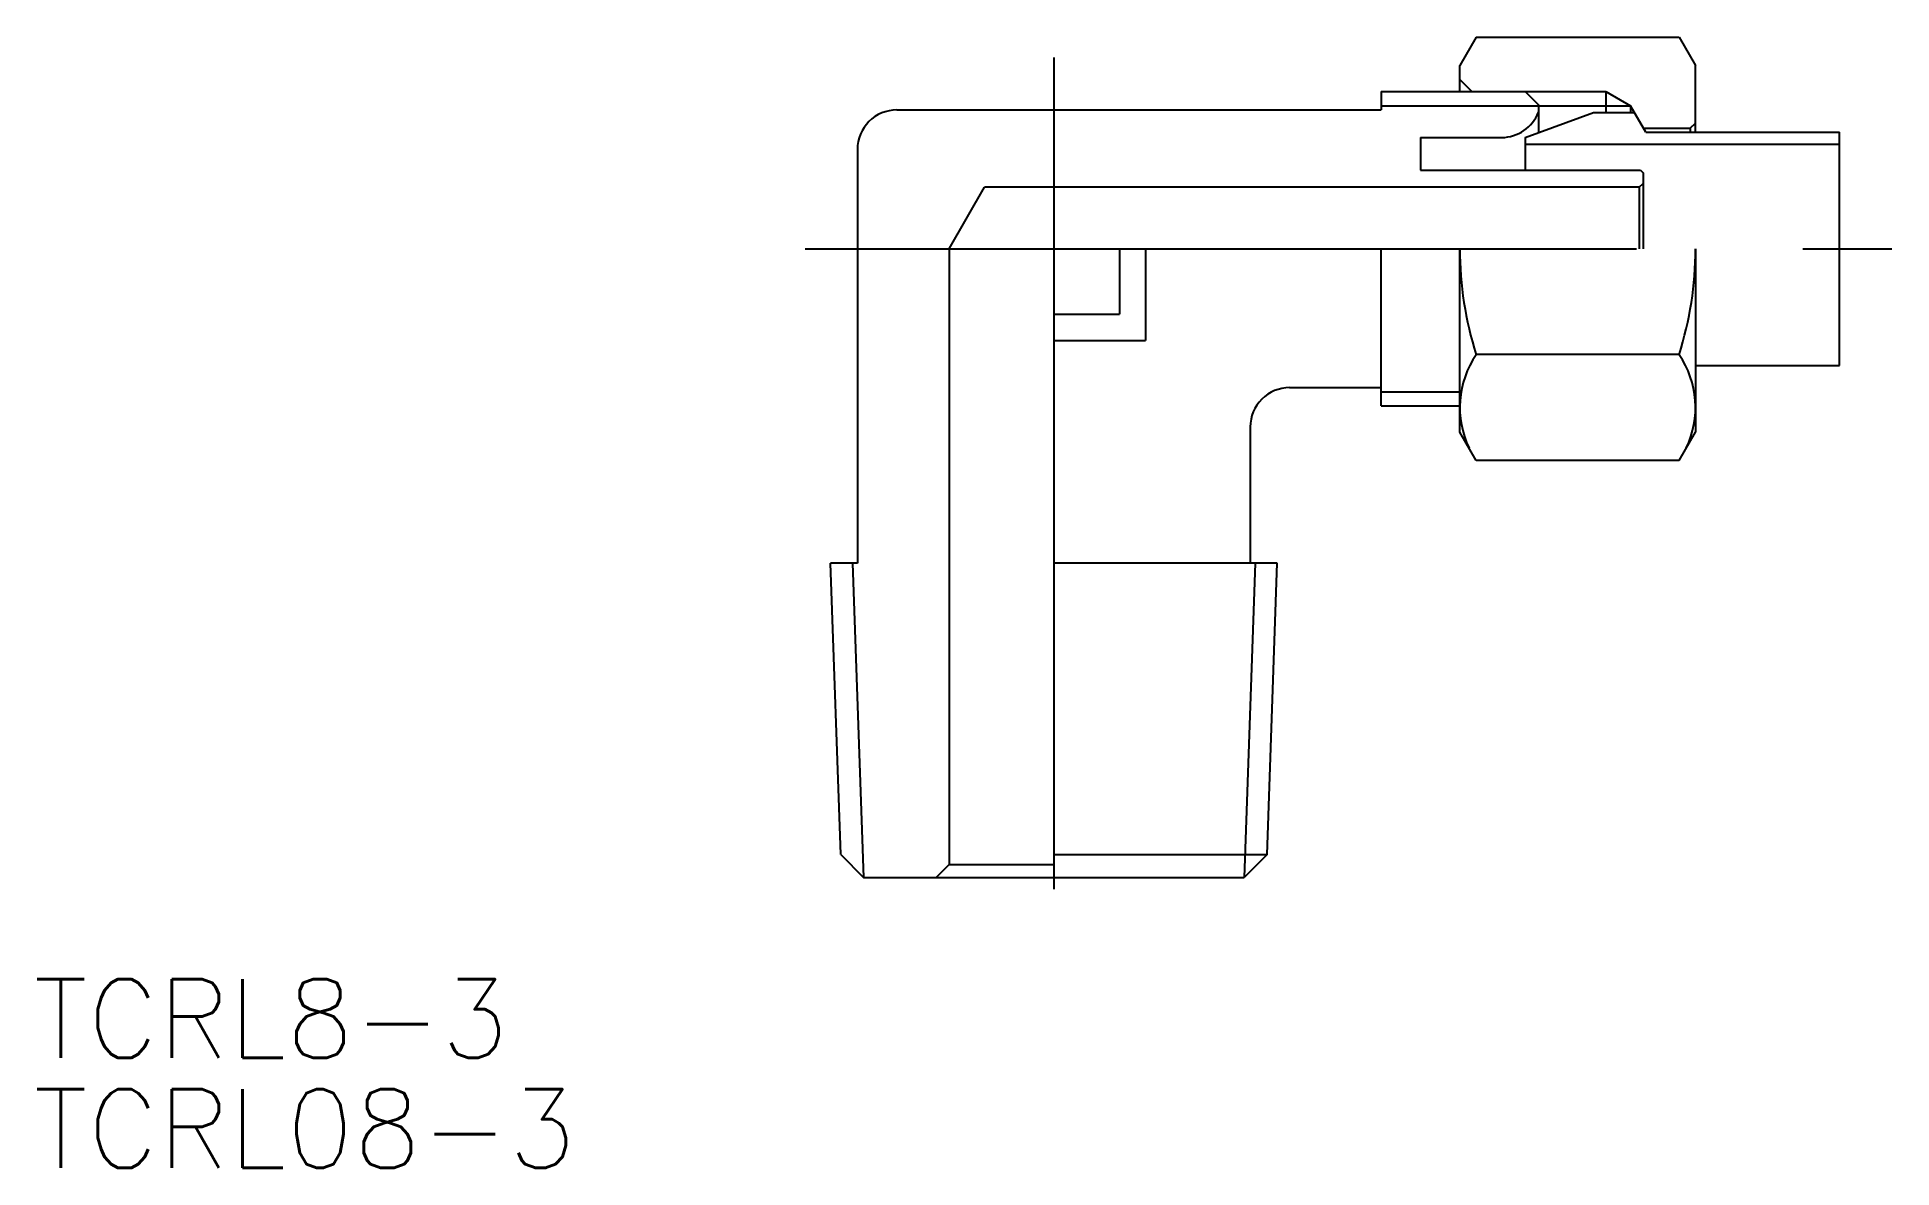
# Model space of a CAD drawing. Extents: x -38.8 to 32, y -35.1 to 8.1.
import ezdxf

# ---------------------------------------------------------------- set-up
doc = ezdxf.new("R2010")
doc.units = 0
doc.linetypes.add('CENTER', pattern=[50.8, 31.75, -6.35, 6.35, -6.35])
doc.layers.get('0').update_dxf_attribs({"linetype": 'CONTINUOUS'})
doc.layers.add('CENTER', color=1, linetype='CENTER')
doc.styles.get("Standard").update_dxf_attribs({"font": 'txt.shx', "height": 3, "bigfont": 'bigfont.shx'})

msp = doc.modelspace()

# ---------------------------------------------------------------- linework, layer by layer
at = {"color": 7, "linetype": 'CONTINUOUS'}
for p, q in [((16.125, 8.083), (15.5, 7)), ((16.125, 8.083), (23.875, 8.083)), ((23.875, 8.083), (24.5, 7)), ((15.5, 6), (15.5, 7)), ((15.959, 6), (15.5, 6.459)), ((24.5, 4.45), (24.5, 7)), ((12.5, 6), (18, 6)), ((12.5, 6), (12.5, 5.3)), ((18, 6), (18.5, 5.5)), ((21.08, 6), (21.08, 5.2)), ((-6, 5.3), (12.5, 5.3)), ((18, 4.254), (20.6, 5.2)), ((18.5, 5.5), (18.5, 4.436)), ((18.5, 5.458), (22.018, 5.458)), ((20.6, 5.2), (22.167, 5.2)), ((22.6, 4.45), (22.018, 5.458)), ((22.018, 5.458), (22.018, 5.2)), ((14, 4.25), (17.1, 4.25)), ((14, 4.25), (14, 3)), ((18, 4.254), (18, 3)), ((22.513, 4.6), (24.3, 4.6)), ((22.6, 4.45), (30, 4.45)), ((24.3, 4.6), (24.5, 4.8)), ((24.3, 4.6), (24.3, 4.45)), ((30, -4.45), (30, 4.45)), ((-7.5, 3.8), (-7.5, -12)), ((18, 4), (30, 4)), ((14, 3), (22.4, 3)), ((22.4, 3), (22.5, 2.9)), ((22.5, 2.9), (22.5, 0)), ((-4, 0), (-2.643, 2.35)), ((22.35, 2.35), (-2.643, 2.35)), ((22.35, 2.35), (22.5, 2.5)), ((22.35, 2.35), (22.35, 0)), ((2.5, 0), (2.5, -2.5)), ((3.5, 0), (3.5, -3.5)), ((12.5, -6), (12.5, 0)), ((15.5, -7), (15.5, 0)), ((24.5, 0), (24.5, -7)), ((-4, 0), (-4, -23.5)), ((0, -2.5), (2.5, -2.5)), ((0, -3.5), (3.5, -3.5)), ((23.875, -4.041), (16.125, -4.041)), ((24.5, -4.45), (30, -4.45)), ((9, -5.3), (12.5, -5.3)), ((12.5, -6), (15.5, -6)), ((7.5, -6.8), (7.5, -12)), ((16.125, -8.083), (15.5, -7)), ((23.875, -8.083), (24.5, -7)), ((23.875, -8.083), (16.125, -8.083)), ((-8.14, -23.125), (-8.528, -12)), ((-7.5, -12), (-8.528, -12)), ((8.528, -12), (0, -12)), ((8.14, -23.125), (8.528, -12)), ((-8.14, -23.125), (-7.265, -24)), ((0, -23.125), (8.139, -23.125)), ((8.14, -23.125), (7.265, -24)), ((-7.265, -24), (7.265, -24)), ((-4, -23.5), (-4.5, -24)), ((-4, -23.5), (0, -23.5))]:
    msp.add_line(p, q, dxfattribs=at)
at = {"color": 3, "linetype": 'CONTINUOUS'}
for p, q in [((18, 6), (21.08, 6)), ((21.08, 6), (22.018, 5.458)), ((12.5, 5.458), (18.5, 5.458)), ((12.5, -5.458), (15.5, -5.458)), ((-7.684, -12), (-7.265, -24)), ((7.684, -12), (7.265, -24))]:
    msp.add_line(p, q, dxfattribs=at)
at = {"color": 7, "linetype": 'CONTINUOUS'}
for centre, radius, start, end in [((-6, 3.8), 1.5, 90, 180.00001), ((17.084, 5.774), 1.524, 270.61627, 338.34423), ((11.125, 0), 13.375, 342.41205, 0), ((28.875, 0), 13.375, 180, 197.58795), ((19.078, -6.062), 3.578, 145.61575, 205.61575), ((20.922, -6.062), 3.578, 334.38425, 34.38425), ((9, -6.8), 1.5, 90, 180.00001)]:
    msp.add_arc(centre, radius, start, end, dxfattribs=at)
at = {"layer": 'CENTER', "color": 1, "linetype": 'CENTER'}
for p, q in [((0, 7.3), (0, -26)), ((-9.5, 0), (32, 0))]:
    msp.add_line(p, q, dxfattribs=at)

# ---------------------------------------------------------------- texts
at = {"color": 7, "linetype": 'CONTINUOUS'}
for s, p in [('TCRL8-3', (-38.954, -30.886)), ('TCRL08-3', (-38.954, -35.089))]:
    msp.add_text(s, height=3, dxfattribs=at).set_placement(p)

doc.saveas('drawing.dxf')
